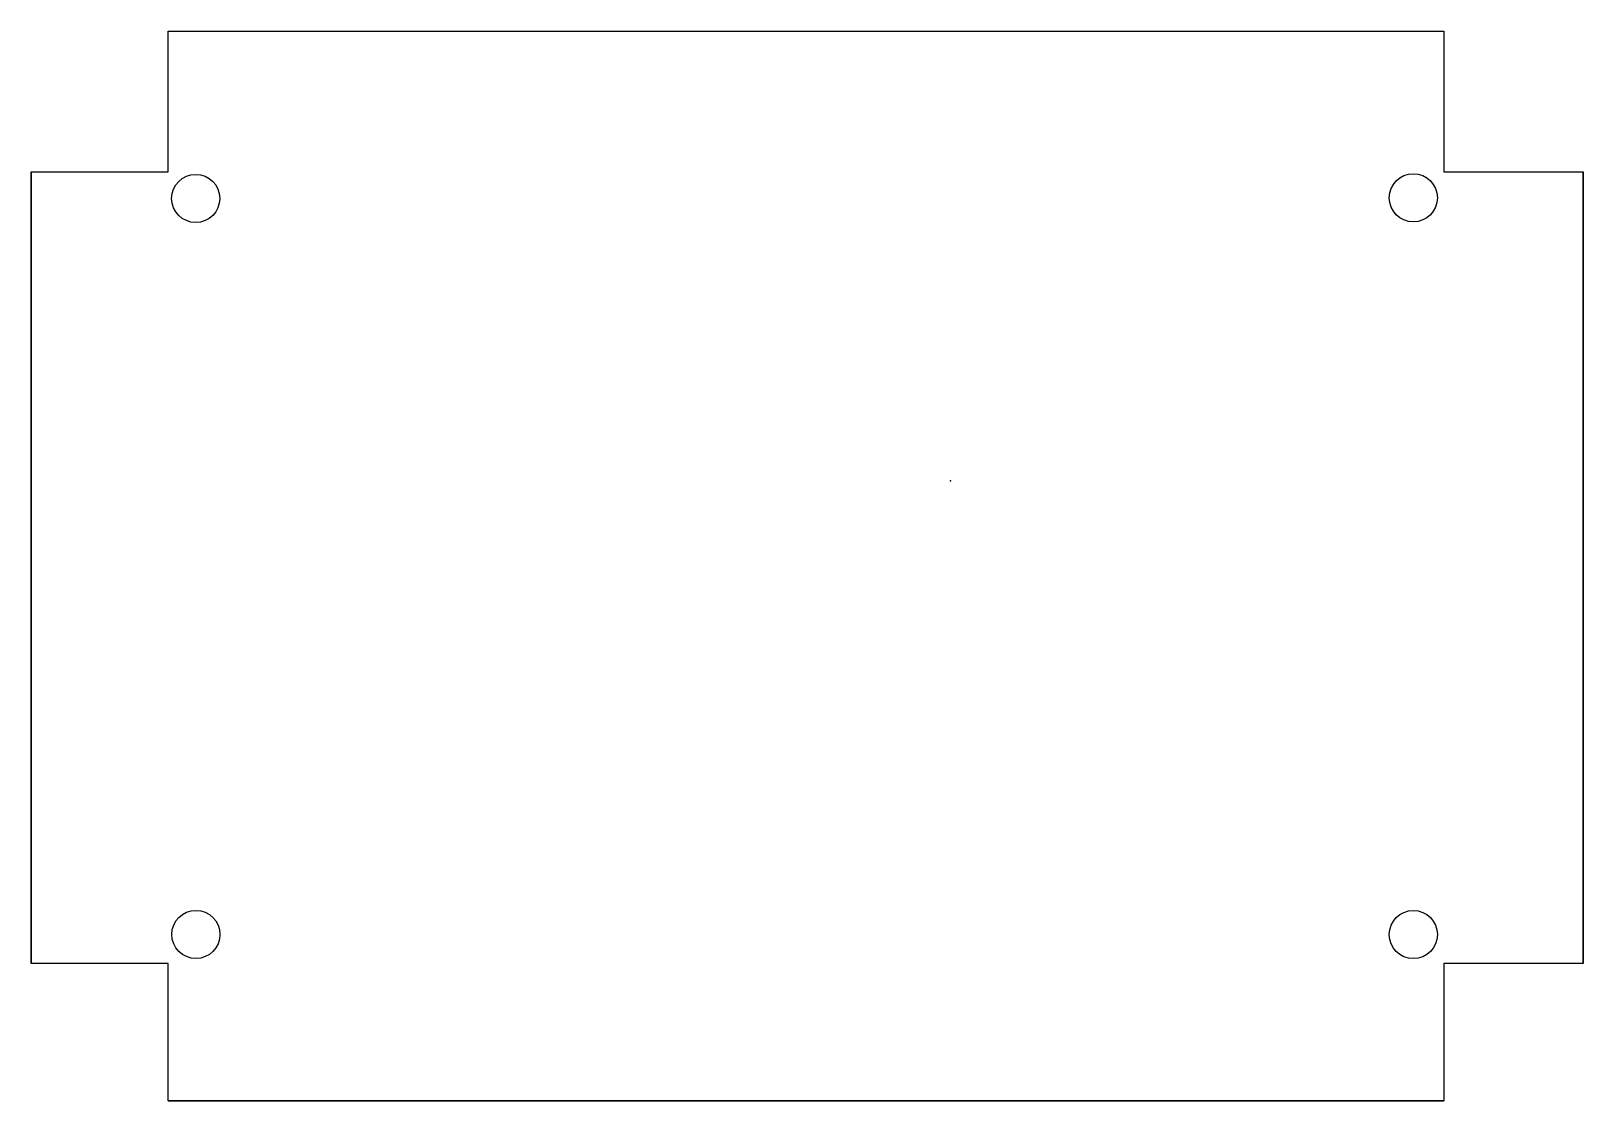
# Model space of a CAD drawing. Header units: centimetres. Extents: x -6.1 to 4.2, y -4.1 to 3.
import ezdxf

# ---------------------------------------------------------------- set-up
doc = ezdxf.new("R2010")
doc.units = ezdxf.units.CM
doc.header["$MEASUREMENT"] = 0
doc.layers.add('Enclosure - LP35 PCB Template v1_Sketch1', color=7, linetype='Continuous')

msp = doc.modelspace()

# ---------------------------------------------------------------- linework, layer by layer
at = {"layer": 'Enclosure - LP35 PCB Template v1_Sketch1'}
for p, q in [((-5.169, 2.041), (-5.169, 2.971)), ((-5.169, 2.971), (3.259, 2.971)), ((-5.169, 2.971), (3.259, 2.971)), ((-5.169, 2.041), (-5.169, 2.971)), ((3.259, 2.971), (3.259, 2.041)), ((-6.074, 2.041), (-6.074, -3.188)), ((-6.074, 2.041), (-5.169, 2.041)), ((-6.074, 2.041), (-5.169, 2.041)), ((-6.074, -3.188), (-6.074, 2.041)), ((3.259, 2.041), (4.178, 2.041)), ((4.178, 2.041), (4.178, -3.188)), ((4.178, -3.188), (4.178, 2.041)), ((-5.169, -3.188), (-6.074, -3.188)), ((-5.169, -4.095), (-5.169, -3.188)), ((4.178, -3.188), (3.259, -3.188)), ((3.259, -3.188), (3.259, -4.095)), ((3.259, -4.095), (-5.169, -4.095)), ((-5.169, -4.095), (3.259, -4.095))]:
    msp.add_line(p, q, dxfattribs=at)
for centre in [(-4.986, 1.866), (3.057, 1.87), (-4.985, -2.995), (3.057, -2.996)]:
    msp.add_circle(centre, 0.159, dxfattribs=at)
msp.add_point((0, 0), dxfattribs=at)

doc.saveas('drawing.dxf')
